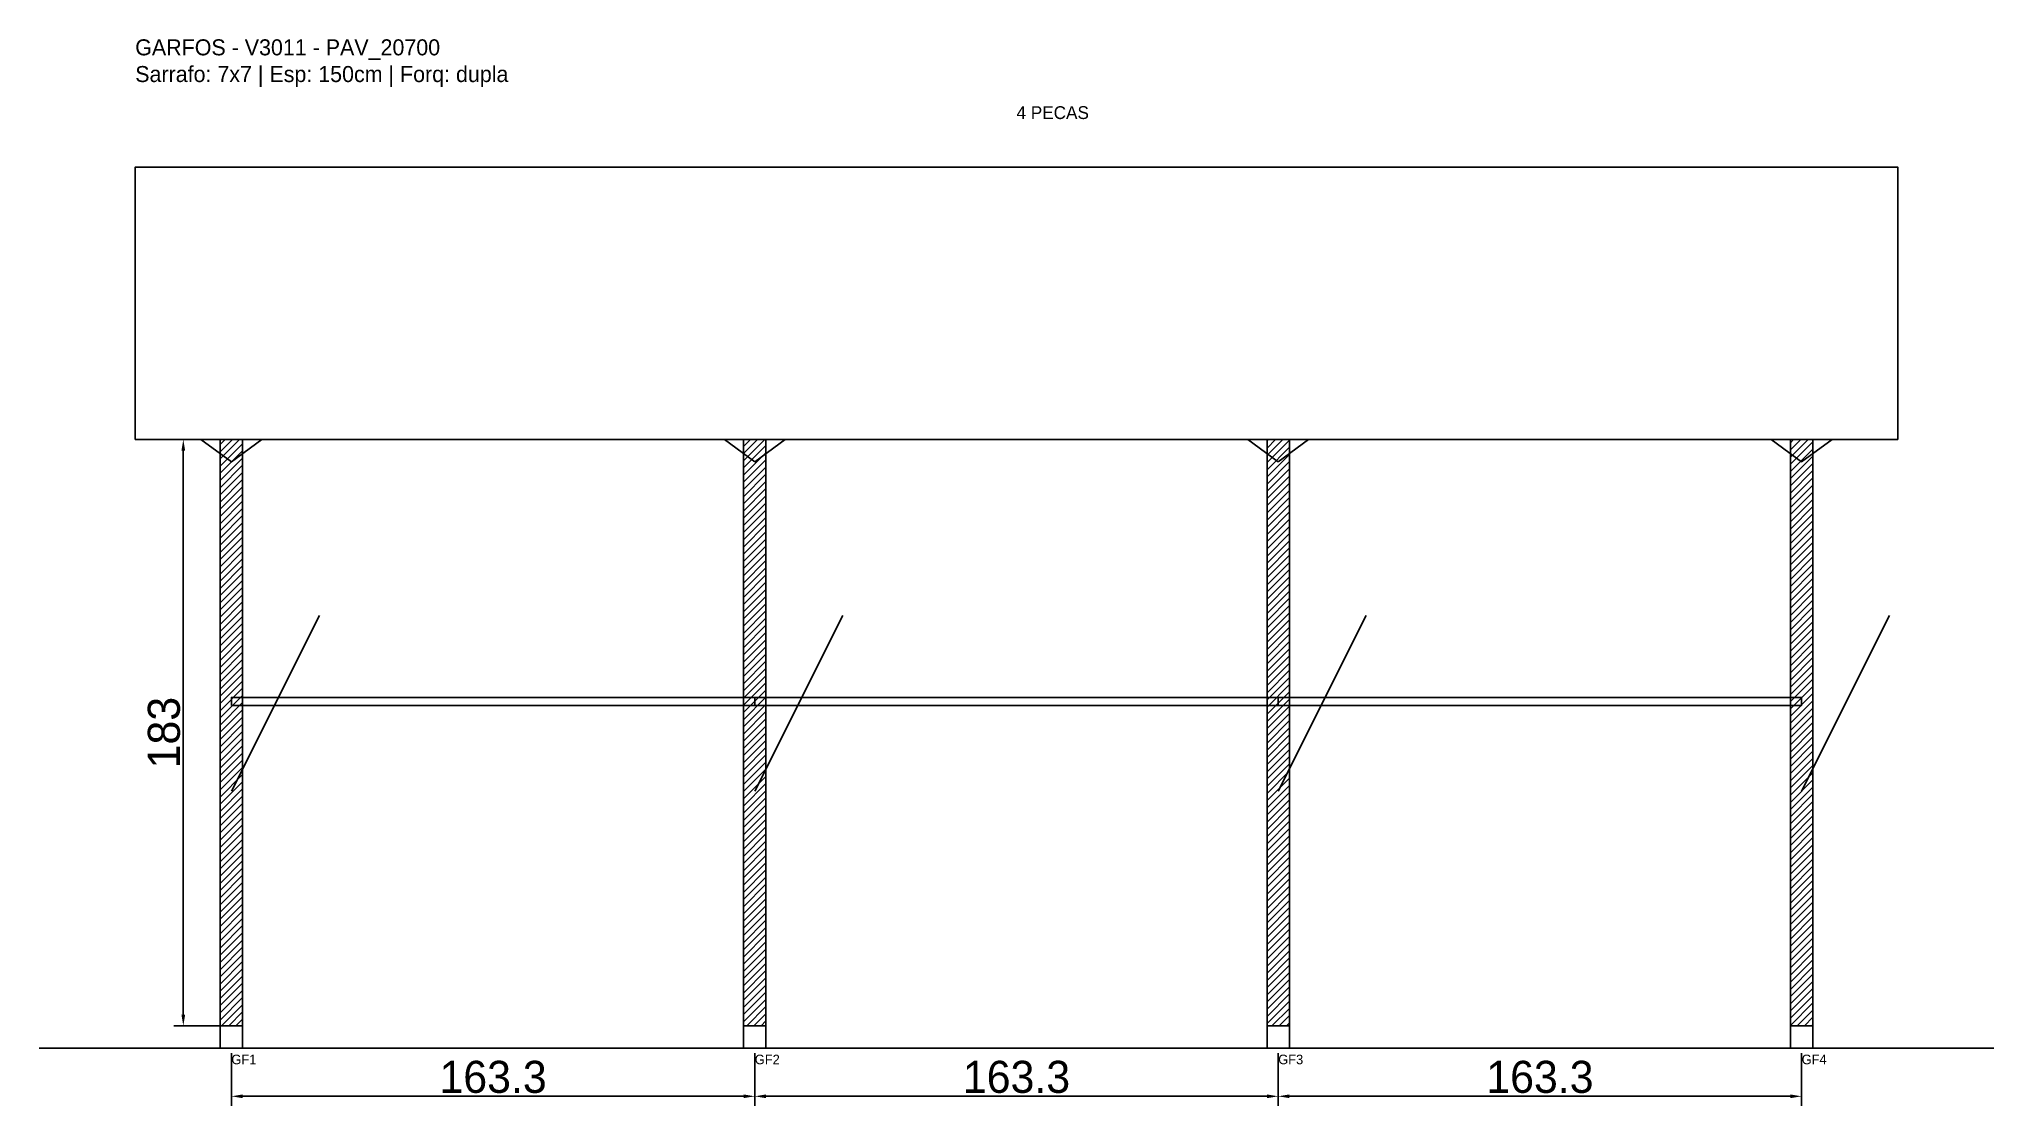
# Model space of a CAD drawing. Header units: metres. Extents: x -30 to 580, y -25 to 308.
import ezdxf

# ---------------------------------------------------------------- set-up
doc = ezdxf.new("R2010")
doc.units = ezdxf.units.M
for name, color, linetype in [('BARRA_ANCORAGEM', 1, 'Continuous'), ('COTA', 241, 'Continuous'), ('GARFOS OK', 3, 'Continuous'), ('NOME DA VIGA', 6, 'Continuous'), ('SARR_7x7', 40, 'Continuous'), ('TIRAS REESCORAMENTO', 252, 'Continuous'), ('VIGAS', 3, 'Continuous')]:
    doc.layers.add(name, color=color, linetype=linetype)
doc.dimstyles.new('EZ DXF', dxfattribs={"dimtxt": 10, "dimasz": 3.5, "dimexe": 3, "dimexo": 1.5, "dimgap": 1, "dimtad": 1, "dimdec": 1, "dimdsep": 46, "dimcen": 2.5, "dimazin": 3, "dimtfac": 1, "dimtmove": 0, "dimatfit": 3})

msp = doc.modelspace()

# ---------------------------------------------------------------- hatches: boundary and pattern name
at = {"layer": 'COTA'}
h = msp.add_hatch(dxfattribs=at)
h.set_pattern_fill('ANSI31', scale=0.5)
h.paths.add_polyline_path([(26.5, 0), (33.5, 0), (33.5, 183), (26.5, 183)])
h = msp.add_hatch(dxfattribs=at)
h.set_pattern_fill('ANSI31', scale=0.5)
h.paths.add_polyline_path([(189.83, 0), (196.83, 0), (196.83, 183), (189.83, 183)])
h = msp.add_hatch(dxfattribs=at)
h.set_pattern_fill('ANSI31', scale=0.5)
h.paths.add_polyline_path([(353.17, 0), (360.17, 0), (360.17, 183), (353.17, 183)])
h = msp.add_hatch(dxfattribs=at)
h.set_pattern_fill('ANSI31', scale=0.5)
h.paths.add_polyline_path([(516.5, 0), (523.5, 0), (523.5, 183), (516.5, 183)])

# ---------------------------------------------------------------- linework, layer by layer
at = {"layer": 'BARRA_ANCORAGEM'}
for p, q in [((30, 73.2), (57.45, 128.1)), ((193.33, 73.2), (220.78, 128.1)), ((356.67, 73.2), (384.12, 128.1)), ((520, 73.2), (547.45, 128.1))]:
    msp.add_line(p, q, dxfattribs=at)
at = {"layer": 'GARFOS OK'}
for p, q in [((30, 176), (20.5, 183)), ((20.5, 183), (39.5, 183)), ((30, 176), (39.5, 183)), ((193.33, 176), (183.83, 183)), ((183.83, 183), (202.83, 183)), ((193.33, 176), (202.83, 183)), ((356.67, 176), (347.17, 183)), ((347.17, 183), (366.17, 183)), ((356.67, 176), (366.17, 183)), ((520, 176), (510.5, 183)), ((510.5, 183), (529.5, 183)), ((520, 176), (529.5, 183))]:
    msp.add_line(p, q, dxfattribs=at)
at = {"layer": 'GARFOS OK', "linetype": 'CONTINUOUS'}
msp.add_line((-30, -7), (580, -7), dxfattribs=at)
at = {"layer": 'GARFOS OK'}
for points in [[(26.5, 0), (33.5, 0), (33.5, 183), (26.5, 183), (26.5, 0)], [(189.83, 0), (196.83, 0), (196.83, 183), (189.83, 183), (189.83, 0)], [(353.17, 0), (360.17, 0), (360.17, 183), (353.17, 183), (353.17, 0)], [(516.5, 0), (523.5, 0), (523.5, 183), (516.5, 183), (516.5, 0)]]:
    msp.add_lwpolyline(points, dxfattribs=at)
at = {"layer": 'SARR_7x7'}
for points in [[(26.5, -7), (33.5, -7), (33.5, 0), (26.5, 0), (26.5, -7)], [(189.83, -7), (196.83, -7), (196.83, 0), (189.83, 0), (189.83, -7)], [(353.17, -7), (360.17, -7), (360.17, 0), (353.17, 0), (353.17, -7)], [(516.5, -7), (523.5, -7), (523.5, 0), (516.5, 0), (516.5, -7)]]:
    msp.add_lwpolyline(points, dxfattribs=at)
at = {"layer": 'TIRAS REESCORAMENTO'}
for points in [[(30, 100), (193.33, 100), (193.33, 102.5), (30, 102.5), (30, 100)], [(193.33, 100), (356.67, 100), (356.67, 102.5), (193.33, 102.5), (193.33, 100)], [(356.67, 100), (520, 100), (520, 102.5), (356.67, 102.5), (356.67, 100)]]:
    msp.add_lwpolyline(points, dxfattribs=at)
at = {"layer": 'VIGAS'}
msp.add_lwpolyline([(0, 183), (550, 183), (550, 268), (0, 268), (0, 183)], dxfattribs=at)

# ---------------------------------------------------------------- texts
at = {"layer": 'NOME DA VIGA'}
for s, height, p in [('4 PECAS', 4, (275, 283)), ('GF1', 3, (30, -12)), ('GF2', 3, (193.33, -12)), ('GF3', 3, (356.67, -12)), ('GF4', 3, (520, -12))]:
    msp.add_text(s, height=height, dxfattribs=at).set_placement(p)
at = {"layer": 'NOME DA VIGA', "insert": (0, 293), "char_height": 5, "attachment_point": 7}
msp.add_mtext('GARFOS - V3011 - PAV_20700\\PSarrafo: 7x7 | Esp: 150cm | Forq: dupla', dxfattribs=at)

# ---------------------------------------------------------------- dimensions: what is measured, and where the dimension line sits
at = {"layer": 'COTA'}
msp.add_linear_dim(base=(15, 0), p1=(30, 0), p2=(30, 183), angle=90, dimstyle='EZ DXF', dxfattribs=at).render()
for base, p1, p2 in [((30, -22), (30, -7), (193.33, -7)), ((193.33, -22), (193.33, -7), (356.67, -7)), ((356.67, -22), (356.67, -7), (520, -7))]:
    msp.add_linear_dim(base=base, p1=p1, p2=p2, dimstyle='EZ DXF', dxfattribs=at).render()

doc.saveas('drawing.dxf')
